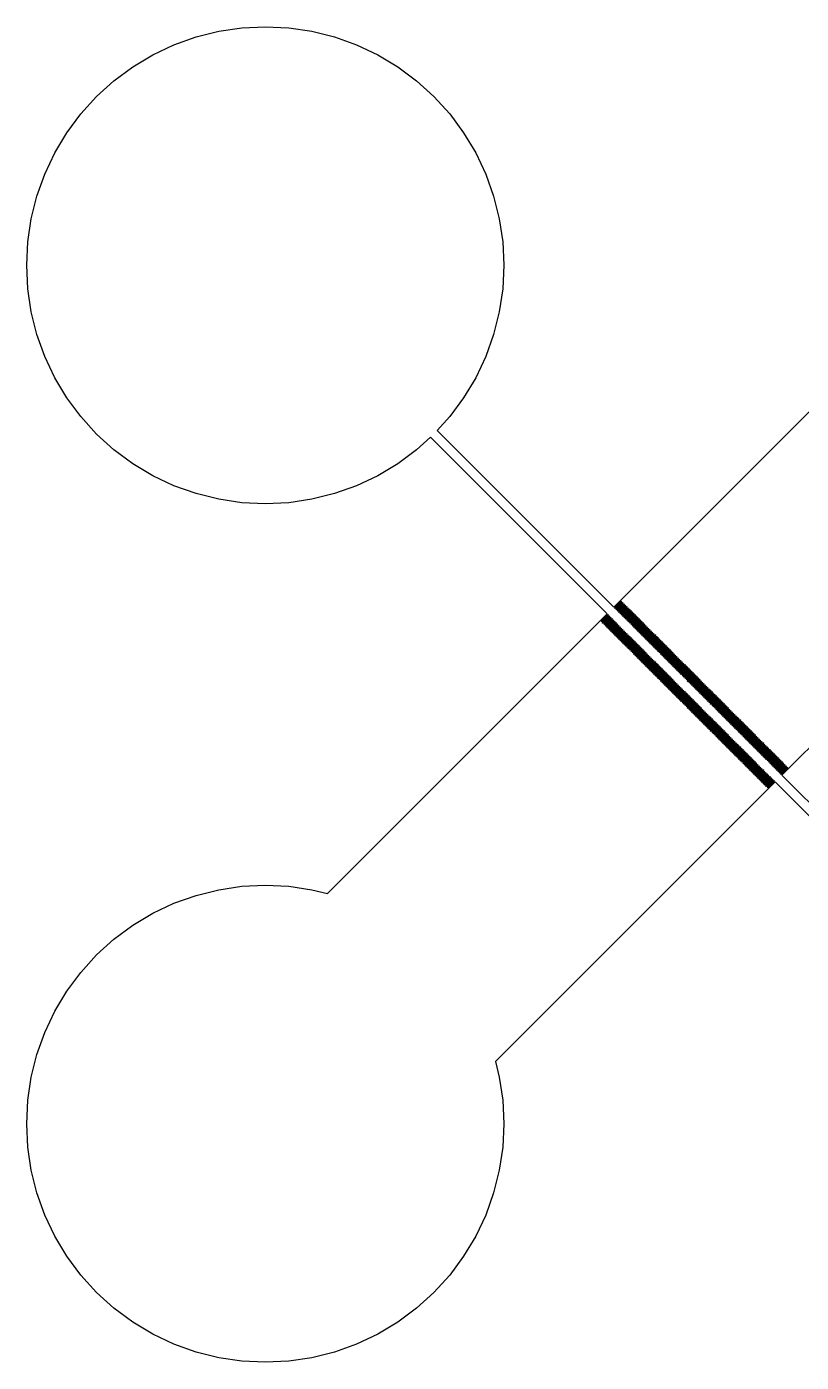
# Model space of a CAD drawing. Extents: x -16 to 132, y -40 to 113.
# Drawn here: x 94.08 to 102.38, y 20.45 to 34.77 of the extents above; entities that cross this region are included whole.
import ezdxf

# ---------------------------------------------------------------- set-up
doc = ezdxf.new("R2010")
doc.units = 0

msp = doc.modelspace()

# ---------------------------------------------------------------- linework, layer by layer
for p, q in [((95.6602, 34.5709), (95.8964, 34.6554)), ((95.8964, 34.6554), (96.1398, 34.7164)), ((96.1398, 34.7164), (96.388, 34.7532)), ((96.388, 34.7532), (96.6385, 34.7655)), ((96.6385, 34.7655), (96.8891, 34.7532)), ((96.8891, 34.7532), (97.1373, 34.7164)), ((97.1373, 34.7164), (97.3807, 34.6554)), ((97.3807, 34.6554), (97.6169, 34.5709)), ((95.4334, 34.4637), (95.6602, 34.5709)), ((97.6169, 34.5709), (97.8437, 34.4637)), ((95.2182, 34.3347), (95.4334, 34.4637)), ((97.8437, 34.4637), (98.0589, 34.3347)), ((95.0167, 34.1852), (95.2182, 34.3347)), ((98.0589, 34.3347), (98.2604, 34.1852)), ((94.8308, 34.0167), (95.0167, 34.1852)), ((98.2604, 34.1852), (98.4463, 34.0167)), ((94.6624, 33.8308), (94.8308, 34.0167)), ((98.4463, 34.0167), (98.6148, 33.8308)), ((94.5129, 33.6293), (94.6624, 33.8308)), ((98.6148, 33.8308), (98.7642, 33.6293)), ((94.3839, 33.4142), (94.5129, 33.6293)), ((98.7642, 33.6293), (98.8932, 33.4141)), ((94.2767, 33.1873), (94.3839, 33.4142)), ((98.8932, 33.4141), (99.0004, 33.1873)), ((94.1922, 32.9511), (94.2767, 33.1873)), ((99.0004, 33.1873), (99.085, 32.9511)), ((94.1312, 32.7078), (94.1922, 32.9511)), ((99.085, 32.9511), (99.1459, 32.7078)), ((94.0944, 32.4596), (94.1312, 32.7078)), ((99.1459, 32.7078), (99.1828, 32.4596)), ((94.0821, 32.209), (94.0944, 32.4596)), ((99.1828, 32.4596), (99.1951, 32.209)), ((94.0944, 31.9584), (94.0821, 32.209)), ((99.1951, 32.209), (99.1827, 31.9584)), ((94.1312, 31.7103), (94.0944, 31.9584)), ((99.1827, 31.9584), (99.1459, 31.7103)), ((94.1922, 31.4669), (94.1312, 31.7103)), ((99.1459, 31.7103), (99.085, 31.4669)), ((100.373, 28.5466), (103.371, 31.5438)), ((94.2767, 31.2307), (94.1922, 31.4669)), ((99.085, 31.4669), (99.0004, 31.2307)), ((94.3839, 31.0039), (94.2767, 31.2307)), ((99.0004, 31.2307), (98.8932, 31.0039)), ((94.5129, 30.7887), (94.3839, 31.0039)), ((98.8932, 31.0039), (98.7642, 30.7887)), ((94.6624, 30.5872), (94.5129, 30.7887)), ((98.7642, 30.7887), (98.6148, 30.5872)), ((94.8308, 30.4013), (94.6624, 30.5872)), ((98.6148, 30.5872), (98.4807, 30.4392)), ((95.0167, 30.2328), (94.8308, 30.4013)), ((98.4084, 30.3669), (98.2604, 30.2328)), ((100.301, 28.4743), (98.4084, 30.3669)), ((98.4807, 30.4392), (100.373, 28.5466)), ((95.2182, 30.0834), (95.0167, 30.2328)), ((98.2604, 30.2328), (98.0589, 30.0834)), ((95.4334, 29.9544), (95.2182, 30.0834)), ((98.0589, 30.0834), (97.8437, 29.9544)), ((95.6602, 29.8471), (95.4334, 29.9544)), ((97.8437, 29.9544), (97.6169, 29.8471)), ((95.8965, 29.7626), (95.6602, 29.8471)), ((97.6169, 29.8471), (97.3807, 29.7626)), ((96.1398, 29.7017), (95.8965, 29.7626)), ((96.388, 29.6648), (96.1398, 29.7017)), ((96.6386, 29.6525), (96.388, 29.6648)), ((96.8892, 29.6648), (96.6386, 29.6525)), ((97.1373, 29.7016), (96.8892, 29.6648)), ((97.3807, 29.7626), (97.1373, 29.7016)), ((105.171, 29.7433), (102.174, 26.7461)), ((100.453, 28.6116), (100.381, 28.5393)), ((100.381, 28.5393), (100.388, 28.5321)), ((100.388, 28.5321), (100.46, 28.6044)), ((100.467, 28.5972), (100.395, 28.5249)), ((100.395, 28.5249), (100.402, 28.5176)), ((100.402, 28.5176), (100.475, 28.59)), ((100.482, 28.5827), (100.409, 28.5104)), ((100.409, 28.5104), (100.417, 28.5032)), ((100.417, 28.5032), (100.489, 28.5755)), ((100.496, 28.5683), (100.424, 28.4959)), ((100.424, 28.4959), (100.431, 28.4887)), ((100.431, 28.4887), (100.503, 28.561)), ((100.511, 28.5538), (100.438, 28.4815)), ((100.438, 28.4815), (100.446, 28.4743)), ((100.446, 28.4743), (100.518, 28.5466)), ((100.46, 28.6044), (100.453, 28.6116)), ((100.525, 28.5393), (100.453, 28.467)), ((100.46, 28.4598), (100.532, 28.5321)), ((100.475, 28.59), (100.467, 28.5972)), ((100.54, 28.5249), (100.467, 28.4526)), ((100.475, 28.4453), (100.547, 28.5177)), ((100.489, 28.5755), (100.482, 28.5827)), ((100.554, 28.5104), (100.482, 28.4381)), ((100.489, 28.4309), (100.561, 28.5032)), ((100.503, 28.561), (100.496, 28.5683)), ((100.569, 28.496), (100.496, 28.4236)), ((100.503, 28.4164), (100.576, 28.4887)), ((100.518, 28.5466), (100.511, 28.5538)), ((100.583, 28.4815), (100.511, 28.4092)), ((100.532, 28.5321), (100.525, 28.5393)), ((100.547, 28.5177), (100.54, 28.5249)), ((100.561, 28.5032), (100.554, 28.5104)), ((100.576, 28.4887), (100.569, 28.496)), ((100.59, 28.4743), (100.583, 28.4815)), ((97.3037, 25.477), (100.301, 28.4743)), ((100.308, 28.467), (100.236, 28.3947)), ((100.236, 28.3947), (100.243, 28.3875)), ((100.243, 28.3875), (100.315, 28.4598)), ((100.323, 28.4526), (100.25, 28.3803)), ((100.25, 28.3803), (100.258, 28.373)), ((100.258, 28.373), (100.33, 28.4453)), ((100.337, 28.4381), (100.265, 28.3658)), ((100.265, 28.3658), (100.272, 28.3586)), ((100.272, 28.3586), (100.344, 28.4309)), ((100.352, 28.4237), (100.279, 28.3513)), ((100.279, 28.3513), (100.287, 28.3441)), ((100.287, 28.3441), (100.359, 28.4164)), ((100.366, 28.4092), (100.294, 28.3369)), ((100.294, 28.3369), (100.301, 28.3297)), ((100.301, 28.3297), (100.373, 28.402)), ((100.315, 28.4598), (100.308, 28.467)), ((100.381, 28.3947), (100.308, 28.3224)), ((100.315, 28.3152), (100.388, 28.3875)), ((100.33, 28.4453), (100.323, 28.4526)), ((100.395, 28.3803), (100.323, 28.308)), ((100.33, 28.3007), (100.402, 28.373)), ((100.344, 28.4309), (100.337, 28.4381)), ((100.409, 28.3658), (100.337, 28.2935)), ((100.344, 28.2863), (100.417, 28.3586)), ((100.359, 28.4164), (100.352, 28.4237)), ((100.424, 28.3513), (100.352, 28.279)), ((100.359, 28.2718), (100.431, 28.3441)), ((100.373, 28.402), (100.366, 28.4092)), ((100.438, 28.3369), (100.366, 28.2646)), ((100.388, 28.3875), (100.381, 28.3947)), ((100.402, 28.373), (100.395, 28.3803)), ((100.417, 28.3586), (100.409, 28.3658)), ((100.431, 28.3441), (100.424, 28.3513)), ((100.446, 28.3297), (100.438, 28.3369)), ((100.453, 28.467), (100.46, 28.4598)), ((100.467, 28.4526), (100.475, 28.4453)), ((100.482, 28.4381), (100.489, 28.4309)), ((100.496, 28.4236), (100.503, 28.4164)), ((100.511, 28.4092), (100.518, 28.4019)), ((100.518, 28.4019), (100.59, 28.4743)), ((100.597, 28.467), (100.525, 28.3947)), ((100.525, 28.3947), (100.532, 28.3875)), ((100.532, 28.3875), (100.605, 28.4598)), ((100.612, 28.4526), (100.54, 28.3803)), ((100.54, 28.3803), (100.547, 28.373)), ((100.547, 28.373), (100.619, 28.4453)), ((100.626, 28.4381), (100.554, 28.3658)), ((100.554, 28.3658), (100.561, 28.3586)), ((100.561, 28.3586), (100.634, 28.4309)), ((100.641, 28.4236), (100.569, 28.3513)), ((100.569, 28.3513), (100.576, 28.3441)), ((100.576, 28.3441), (100.648, 28.4164)), ((100.655, 28.4092), (100.583, 28.3369)), ((100.583, 28.3369), (100.59, 28.3297)), ((100.59, 28.3297), (100.663, 28.4019)), ((100.605, 28.4598), (100.597, 28.467)), ((100.67, 28.3947), (100.597, 28.3224)), ((100.605, 28.3152), (100.677, 28.3875)), ((100.619, 28.4453), (100.612, 28.4526)), ((100.684, 28.3803), (100.612, 28.308)), ((100.619, 28.3007), (100.691, 28.373)), ((100.634, 28.4309), (100.626, 28.4381)), ((100.699, 28.3658), (100.626, 28.2935)), ((100.634, 28.2863), (100.706, 28.3586)), ((100.648, 28.4164), (100.641, 28.4236)), ((100.713, 28.3513), (100.641, 28.279)), ((100.648, 28.2718), (100.72, 28.3441)), ((100.663, 28.4019), (100.655, 28.4092)), ((100.728, 28.3369), (100.655, 28.2646)), ((100.677, 28.3875), (100.67, 28.3947)), ((100.691, 28.373), (100.684, 28.3803)), ((100.706, 28.3586), (100.699, 28.3658)), ((100.72, 28.3441), (100.713, 28.3513)), ((100.735, 28.3297), (100.728, 28.3369)), ((100.308, 28.3224), (100.315, 28.3152)), ((100.323, 28.308), (100.33, 28.3007)), ((100.337, 28.2935), (100.344, 28.2863)), ((100.352, 28.279), (100.359, 28.2718)), ((100.366, 28.2646), (100.373, 28.2574)), ((100.373, 28.2574), (100.446, 28.3297)), ((100.453, 28.3224), (100.381, 28.2501)), ((100.381, 28.2501), (100.388, 28.2429)), ((100.388, 28.2429), (100.46, 28.3152)), ((100.467, 28.308), (100.395, 28.2357)), ((100.395, 28.2357), (100.402, 28.2284)), ((100.402, 28.2284), (100.475, 28.3007)), ((100.482, 28.2935), (100.409, 28.2212)), ((100.409, 28.2212), (100.417, 28.214)), ((100.417, 28.214), (100.489, 28.2863)), ((100.496, 28.279), (100.424, 28.2067)), ((100.424, 28.2067), (100.431, 28.1995)), ((100.431, 28.1995), (100.503, 28.2718)), ((100.511, 28.2646), (100.438, 28.1923)), ((100.438, 28.1923), (100.446, 28.185)), ((100.446, 28.185), (100.518, 28.2574)), ((100.46, 28.3152), (100.453, 28.3224)), ((100.525, 28.2501), (100.453, 28.1778)), ((100.46, 28.1706), (100.532, 28.2429)), ((100.475, 28.3007), (100.467, 28.308)), ((100.54, 28.2357), (100.467, 28.1633)), ((100.475, 28.1561), (100.547, 28.2284)), ((100.489, 28.2863), (100.482, 28.2935)), ((100.554, 28.2212), (100.482, 28.1489)), ((100.489, 28.1416), (100.561, 28.214)), ((100.503, 28.2718), (100.496, 28.279)), ((100.569, 28.2067), (100.496, 28.1344)), ((100.503, 28.1272), (100.576, 28.1995)), ((100.518, 28.2574), (100.511, 28.2646)), ((100.583, 28.1923), (100.511, 28.12)), ((100.532, 28.2429), (100.525, 28.2501)), ((100.547, 28.2284), (100.54, 28.2357)), ((100.561, 28.214), (100.554, 28.2212)), ((100.576, 28.1995), (100.569, 28.2067)), ((100.59, 28.185), (100.583, 28.1923)), ((100.597, 28.3224), (100.605, 28.3152)), ((100.612, 28.308), (100.619, 28.3007)), ((100.626, 28.2935), (100.634, 28.2863)), ((100.641, 28.279), (100.648, 28.2718)), ((100.655, 28.2646), (100.663, 28.2573)), ((100.663, 28.2573), (100.735, 28.3297)), ((100.742, 28.3224), (100.67, 28.2501)), ((100.67, 28.2501), (100.677, 28.2429)), ((100.677, 28.2429), (100.749, 28.3152)), ((100.757, 28.308), (100.684, 28.2356)), ((100.684, 28.2356), (100.691, 28.2284)), ((100.691, 28.2284), (100.764, 28.3007)), ((100.771, 28.2935), (100.699, 28.2212)), ((100.699, 28.2212), (100.706, 28.2139)), ((100.706, 28.2139), (100.778, 28.2863)), ((100.785, 28.279), (100.713, 28.2067)), ((100.713, 28.2067), (100.72, 28.1995)), ((100.72, 28.1995), (100.793, 28.2718)), ((100.8, 28.2646), (100.728, 28.1923)), ((100.728, 28.1923), (100.735, 28.185)), ((100.735, 28.185), (100.807, 28.2573)), ((100.749, 28.3152), (100.742, 28.3224)), ((100.814, 28.2501), (100.742, 28.1778)), ((100.749, 28.1706), (100.822, 28.2429)), ((100.764, 28.3007), (100.757, 28.308)), ((100.829, 28.2356), (100.757, 28.1633)), ((100.764, 28.1561), (100.836, 28.2284)), ((100.778, 28.2863), (100.771, 28.2935)), ((100.843, 28.2212), (100.771, 28.1489)), ((100.778, 28.1416), (100.851, 28.214)), ((100.793, 28.2718), (100.785, 28.279)), ((100.858, 28.2067), (100.785, 28.1344)), ((100.793, 28.1272), (100.865, 28.1995)), ((100.807, 28.2573), (100.8, 28.2646)), ((100.872, 28.1923), (100.8, 28.1199)), ((100.822, 28.2429), (100.814, 28.2501)), ((100.836, 28.2284), (100.829, 28.2356)), ((100.851, 28.214), (100.843, 28.2212)), ((100.865, 28.1995), (100.858, 28.2067)), ((100.879, 28.185), (100.872, 28.1923)), ((100.453, 28.1778), (100.46, 28.1706)), ((100.467, 28.1633), (100.475, 28.1561)), ((100.482, 28.1489), (100.489, 28.1416)), ((100.496, 28.1344), (100.503, 28.1272)), ((100.511, 28.12), (100.518, 28.1127)), ((100.518, 28.1127), (100.59, 28.185)), ((100.597, 28.1778), (100.525, 28.1055)), ((100.525, 28.1055), (100.532, 28.0983)), ((100.532, 28.0983), (100.605, 28.1706)), ((100.612, 28.1633), (100.54, 28.091)), ((100.54, 28.091), (100.547, 28.0838)), ((100.547, 28.0838), (100.619, 28.1561)), ((100.626, 28.1489), (100.554, 28.0766)), ((100.554, 28.0766), (100.561, 28.0694)), ((100.561, 28.0694), (100.634, 28.1416)), ((100.641, 28.1344), (100.569, 28.0621)), ((100.569, 28.0621), (100.576, 28.0549)), ((100.576, 28.0549), (100.648, 28.1272)), ((100.655, 28.12), (100.583, 28.0477)), ((100.59, 28.0404), (100.663, 28.1127)), ((100.605, 28.1706), (100.597, 28.1778)), ((100.67, 28.1055), (100.597, 28.0332)), ((100.605, 28.026), (100.677, 28.0983)), ((100.619, 28.1561), (100.612, 28.1633)), ((100.684, 28.091), (100.612, 28.0187)), ((100.619, 28.0115), (100.691, 28.0838)), ((100.634, 28.1416), (100.626, 28.1489)), ((100.699, 28.0766), (100.626, 28.0043)), ((100.634, 27.997), (100.706, 28.0694)), ((100.648, 28.1272), (100.641, 28.1344)), ((100.713, 28.0621), (100.641, 27.9898)), ((100.648, 27.9826), (100.72, 28.0549)), ((100.663, 28.1127), (100.655, 28.12)), ((100.677, 28.0983), (100.67, 28.1055)), ((100.691, 28.0838), (100.684, 28.091)), ((100.706, 28.0694), (100.699, 28.0766)), ((100.72, 28.0549), (100.713, 28.0621)), ((100.742, 28.1778), (100.749, 28.1706)), ((100.757, 28.1633), (100.764, 28.1561)), ((100.771, 28.1489), (100.778, 28.1416)), ((100.785, 28.1344), (100.793, 28.1272)), ((100.8, 28.1199), (100.807, 28.1127)), ((100.807, 28.1127), (100.879, 28.185)), ((100.887, 28.1778), (100.814, 28.1055)), ((100.814, 28.1055), (100.822, 28.0983)), ((100.822, 28.0983), (100.894, 28.1706)), ((100.901, 28.1633), (100.829, 28.091)), ((100.829, 28.091), (100.836, 28.0838)), ((100.836, 28.0838), (100.908, 28.1561)), ((100.916, 28.1489), (100.843, 28.0766)), ((100.843, 28.0766), (100.851, 28.0693)), ((100.851, 28.0693), (100.923, 28.1416)), ((100.93, 28.1344), (100.858, 28.0621)), ((100.858, 28.0621), (100.865, 28.0549)), ((100.865, 28.0549), (100.937, 28.1272)), ((100.945, 28.1199), (100.872, 28.0476)), ((100.879, 28.0404), (100.952, 28.1127)), ((100.894, 28.1706), (100.887, 28.1778)), ((100.959, 28.1055), (100.887, 28.0332)), ((100.894, 28.026), (100.966, 28.0983)), ((100.908, 28.1561), (100.901, 28.1633)), ((100.973, 28.091), (100.901, 28.0187)), ((100.908, 28.0115), (100.981, 28.0838)), ((100.923, 28.1416), (100.916, 28.1489)), ((100.988, 28.0766), (100.916, 28.0043)), ((100.923, 27.997), (100.995, 28.0693)), ((100.937, 28.1272), (100.93, 28.1344)), ((101.002, 28.0621), (100.93, 27.9898)), ((100.937, 27.9826), (101.01, 28.0549)), ((100.952, 28.1127), (100.945, 28.1199)), ((100.966, 28.0983), (100.959, 28.1055)), ((100.981, 28.0838), (100.973, 28.091)), ((100.995, 28.0693), (100.988, 28.0766)), ((101.01, 28.0549), (101.002, 28.0621)), ((100.583, 28.0477), (100.59, 28.0404)), ((100.597, 28.0332), (100.605, 28.026)), ((100.612, 28.0187), (100.619, 28.0115)), ((100.626, 28.0043), (100.634, 27.997)), ((100.641, 27.9898), (100.648, 27.9826)), ((100.728, 28.0477), (100.655, 27.9753)), ((100.655, 27.9753), (100.663, 27.9681)), ((100.663, 27.9681), (100.735, 28.0404)), ((100.742, 28.0332), (100.67, 27.9609)), ((100.67, 27.9609), (100.677, 27.9537)), ((100.677, 27.9537), (100.749, 28.026)), ((100.757, 28.0187), (100.684, 27.9464)), ((100.684, 27.9464), (100.691, 27.9392)), ((100.691, 27.9392), (100.764, 28.0115)), ((100.771, 28.0043), (100.699, 27.932)), ((100.699, 27.932), (100.706, 27.9247)), ((100.706, 27.9247), (100.778, 27.997)), ((100.785, 27.9898), (100.713, 27.9175)), ((100.713, 27.9175), (100.72, 27.9103)), ((100.72, 27.9103), (100.793, 27.9826)), ((100.735, 28.0404), (100.728, 28.0477)), ((100.8, 27.9753), (100.728, 27.903)), ((100.735, 27.8958), (100.807, 27.9681)), ((100.749, 28.026), (100.742, 28.0332)), ((100.814, 27.9609), (100.742, 27.8886)), ((100.749, 27.8813), (100.822, 27.9537)), ((100.764, 28.0115), (100.757, 28.0187)), ((100.829, 27.9464), (100.757, 27.8741)), ((100.764, 27.8669), (100.836, 27.9392)), ((100.778, 27.997), (100.771, 28.0043)), ((100.843, 27.932), (100.771, 27.8596)), ((100.778, 27.8524), (100.851, 27.9247)), ((100.793, 27.9826), (100.785, 27.9898)), ((100.858, 27.9175), (100.785, 27.8452)), ((100.793, 27.838), (100.865, 27.9103)), ((100.807, 27.9681), (100.8, 27.9753)), ((100.822, 27.9537), (100.814, 27.9609)), ((100.836, 27.9392), (100.829, 27.9464)), ((100.851, 27.9247), (100.843, 27.932)), ((100.865, 27.9103), (100.858, 27.9175)), ((100.872, 28.0476), (100.879, 28.0404)), ((100.887, 28.0332), (100.894, 28.026)), ((100.901, 28.0187), (100.908, 28.0115)), ((100.916, 28.0043), (100.923, 27.997)), ((100.93, 27.9898), (100.937, 27.9826)), ((101.017, 28.0476), (100.945, 27.9753)), ((100.945, 27.9753), (100.952, 27.9681)), ((100.952, 27.9681), (101.024, 28.0404)), ((101.031, 28.0332), (100.959, 27.9609)), ((100.959, 27.9609), (100.966, 27.9536)), ((100.966, 27.9536), (101.039, 28.026)), ((101.046, 28.0187), (100.973, 27.9464)), ((100.973, 27.9464), (100.981, 27.9392)), ((100.981, 27.9392), (101.053, 28.0115)), ((101.06, 28.0043), (100.988, 27.9319)), ((100.988, 27.9319), (100.995, 27.9247)), ((100.995, 27.9247), (101.067, 27.997)), ((101.075, 27.9898), (101.002, 27.9175)), ((101.002, 27.9175), (101.01, 27.9102)), ((101.01, 27.9102), (101.082, 27.9826)), ((101.024, 28.0404), (101.017, 28.0476)), ((101.089, 27.9753), (101.017, 27.903)), ((101.024, 27.8958), (101.096, 27.9681)), ((101.039, 28.026), (101.031, 28.0332)), ((101.104, 27.9609), (101.031, 27.8886)), ((101.039, 27.8813), (101.111, 27.9536)), ((101.053, 28.0115), (101.046, 28.0187)), ((101.118, 27.9464), (101.046, 27.8741)), ((101.053, 27.8669), (101.125, 27.9392)), ((101.067, 27.997), (101.06, 28.0043)), ((101.133, 27.932), (101.06, 27.8596)), ((101.067, 27.8524), (101.14, 27.9247)), ((101.082, 27.9826), (101.075, 27.9898)), ((101.147, 27.9175), (101.075, 27.8452)), ((101.082, 27.8379), (101.154, 27.9103)), ((101.096, 27.9681), (101.089, 27.9753)), ((101.111, 27.9536), (101.104, 27.9609)), ((101.125, 27.9392), (101.118, 27.9464)), ((101.14, 27.9247), (101.133, 27.932)), ((101.154, 27.9103), (101.147, 27.9175)), ((100.728, 27.903), (100.735, 27.8958)), ((100.742, 27.8886), (100.749, 27.8813)), ((100.757, 27.8741), (100.764, 27.8669)), ((100.771, 27.8596), (100.778, 27.8524)), ((100.785, 27.8452), (100.793, 27.838)), ((100.872, 27.903), (100.8, 27.8307)), ((100.8, 27.8307), (100.807, 27.8235)), ((100.807, 27.8235), (100.879, 27.8958)), ((100.887, 27.8886), (100.814, 27.8163)), ((100.814, 27.8163), (100.822, 27.809)), ((100.822, 27.809), (100.894, 27.8813)), ((100.901, 27.8741), (100.829, 27.8018)), ((100.829, 27.8018), (100.836, 27.7946)), ((100.836, 27.7946), (100.908, 27.8669)), ((100.916, 27.8596), (100.843, 27.7873)), ((100.843, 27.7873), (100.851, 27.7801)), ((100.851, 27.7801), (100.923, 27.8524)), ((100.93, 27.8452), (100.858, 27.7729)), ((100.858, 27.7729), (100.865, 27.7657)), ((100.865, 27.7657), (100.937, 27.838)), ((100.879, 27.8958), (100.872, 27.903)), ((100.945, 27.8307), (100.872, 27.7584)), ((100.879, 27.7512), (100.952, 27.8235)), ((100.894, 27.8813), (100.887, 27.8886)), ((100.959, 27.8163), (100.887, 27.7439)), ((100.894, 27.7367), (100.966, 27.8091)), ((100.908, 27.8669), (100.901, 27.8741)), ((100.973, 27.8018), (100.901, 27.7295)), ((100.908, 27.7223), (100.981, 27.7946)), ((100.923, 27.8524), (100.916, 27.8596)), ((100.988, 27.7874), (100.916, 27.715)), ((100.923, 27.7078), (100.995, 27.7801)), ((100.937, 27.838), (100.93, 27.8452)), ((101.002, 27.7729), (100.93, 27.7006)), ((100.937, 27.6933), (101.01, 27.7657)), ((100.952, 27.8235), (100.945, 27.8307)), ((100.966, 27.8091), (100.959, 27.8163)), ((100.981, 27.7946), (100.973, 27.8018)), ((100.995, 27.7801), (100.988, 27.7874)), ((101.01, 27.7657), (101.002, 27.7729)), ((101.017, 27.903), (101.024, 27.8958)), ((101.031, 27.8886), (101.039, 27.8813)), ((101.046, 27.8741), (101.053, 27.8669)), ((101.06, 27.8596), (101.067, 27.8524)), ((101.075, 27.8452), (101.082, 27.8379)), ((101.161, 27.903), (101.089, 27.8307)), ((101.089, 27.8307), (101.096, 27.8235)), ((101.096, 27.8235), (101.169, 27.8958)), ((101.176, 27.8886), (101.104, 27.8162)), ((101.104, 27.8162), (101.111, 27.809)), ((101.111, 27.809), (101.183, 27.8813)), ((101.19, 27.8741), (101.118, 27.8018)), ((101.118, 27.8018), (101.125, 27.7946)), ((101.125, 27.7946), (101.198, 27.8669)), ((101.205, 27.8596), (101.133, 27.7873)), ((101.133, 27.7873), (101.14, 27.7801)), ((101.14, 27.7801), (101.212, 27.8524)), ((101.219, 27.8452), (101.147, 27.7729)), ((101.147, 27.7729), (101.154, 27.7656)), ((101.154, 27.7656), (101.227, 27.8379)), ((101.169, 27.8958), (101.161, 27.903)), ((101.234, 27.8307), (101.161, 27.7584)), ((101.169, 27.7512), (101.241, 27.8235)), ((101.183, 27.8813), (101.176, 27.8886)), ((101.248, 27.8163), (101.176, 27.7439)), ((101.183, 27.7367), (101.255, 27.809)), ((101.198, 27.8669), (101.19, 27.8741)), ((101.263, 27.8018), (101.19, 27.7295)), ((101.198, 27.7223), (101.27, 27.7946)), ((101.212, 27.8524), (101.205, 27.8596)), ((101.277, 27.7873), (101.205, 27.715)), ((101.212, 27.7078), (101.284, 27.7801)), ((101.227, 27.8379), (101.219, 27.8452)), ((101.292, 27.7729), (101.219, 27.7005)), ((101.227, 27.6933), (101.299, 27.7656)), ((101.241, 27.8235), (101.234, 27.8307)), ((101.255, 27.809), (101.248, 27.8163)), ((101.27, 27.7946), (101.263, 27.8018)), ((101.284, 27.7801), (101.277, 27.7873)), ((101.299, 27.7656), (101.292, 27.7729)), ((100.872, 27.7584), (100.879, 27.7512)), ((100.887, 27.7439), (100.894, 27.7367)), ((100.901, 27.7295), (100.908, 27.7223)), ((100.916, 27.715), (100.923, 27.7078)), ((100.93, 27.7006), (100.937, 27.6933)), ((101.017, 27.7584), (100.945, 27.6861)), ((100.945, 27.6861), (100.952, 27.6789)), ((100.952, 27.6789), (101.024, 27.7512)), ((101.031, 27.7439), (100.959, 27.6716)), ((100.959, 27.6716), (100.966, 27.6644)), ((100.966, 27.6644), (101.039, 27.7367)), ((101.046, 27.7295), (100.973, 27.6572)), ((100.973, 27.6572), (100.981, 27.6499)), ((100.981, 27.6499), (101.053, 27.7223)), ((101.06, 27.715), (100.988, 27.6427)), ((100.988, 27.6427), (100.995, 27.6355)), ((100.995, 27.6355), (101.067, 27.7078)), ((101.075, 27.7006), (101.002, 27.6283)), ((101.002, 27.6283), (101.01, 27.621)), ((101.01, 27.621), (101.082, 27.6933)), ((101.024, 27.7512), (101.017, 27.7584)), ((101.089, 27.6861), (101.017, 27.6138)), ((101.024, 27.6066), (101.096, 27.6789)), ((101.039, 27.7367), (101.031, 27.7439)), ((101.104, 27.6717), (101.031, 27.5993)), ((101.039, 27.5921), (101.111, 27.6644)), ((101.053, 27.7223), (101.046, 27.7295)), ((101.118, 27.6572), (101.046, 27.5849)), ((101.053, 27.5776), (101.125, 27.65)), ((101.067, 27.7078), (101.06, 27.715)), ((101.133, 27.6427), (101.06, 27.5704)), ((101.067, 27.5632), (101.14, 27.6355)), ((101.082, 27.6933), (101.075, 27.7006)), ((101.147, 27.6283), (101.075, 27.556)), ((101.082, 27.5487), (101.154, 27.621)), ((101.096, 27.6789), (101.089, 27.6861)), ((101.111, 27.6644), (101.104, 27.6717)), ((101.125, 27.65), (101.118, 27.6572)), ((101.14, 27.6355), (101.133, 27.6427)), ((101.154, 27.621), (101.147, 27.6283)), ((101.161, 27.7584), (101.169, 27.7512)), ((101.176, 27.7439), (101.183, 27.7367)), ((101.19, 27.7295), (101.198, 27.7223)), ((101.205, 27.715), (101.212, 27.7078)), ((101.219, 27.7005), (101.227, 27.6933)), ((101.306, 27.7584), (101.234, 27.6861)), ((101.234, 27.6861), (101.241, 27.6789)), ((101.241, 27.6789), (101.313, 27.7512)), ((101.321, 27.7439), (101.248, 27.6716)), ((101.248, 27.6716), (101.255, 27.6644)), ((101.255, 27.6644), (101.328, 27.7367)), ((101.335, 27.7295), (101.263, 27.6572)), ((101.263, 27.6572), (101.27, 27.6499)), ((101.27, 27.6499), (101.342, 27.7223)), ((101.349, 27.715), (101.277, 27.6427)), ((101.277, 27.6427), (101.284, 27.6355)), ((101.284, 27.6355), (101.357, 27.7078)), ((101.364, 27.7006), (101.292, 27.6283)), ((101.292, 27.6283), (101.299, 27.621)), ((101.299, 27.621), (101.371, 27.6933)), ((101.313, 27.7512), (101.306, 27.7584)), ((101.378, 27.6861), (101.306, 27.6138)), ((101.313, 27.6066), (101.386, 27.6789)), ((101.328, 27.7367), (101.321, 27.7439)), ((101.393, 27.6717), (101.321, 27.5993)), ((101.328, 27.5921), (101.4, 27.6644)), ((101.342, 27.7223), (101.335, 27.7295)), ((101.407, 27.6572), (101.335, 27.5849)), ((101.342, 27.5776), (101.415, 27.65)), ((101.357, 27.7078), (101.349, 27.715)), ((101.422, 27.6427), (101.349, 27.5704)), ((101.357, 27.5632), (101.429, 27.6355)), ((101.371, 27.6933), (101.364, 27.7006)), ((101.436, 27.6283), (101.364, 27.5559)), ((101.371, 27.5487), (101.443, 27.621)), ((101.386, 27.6789), (101.378, 27.6861)), ((101.4, 27.6644), (101.393, 27.6717)), ((101.415, 27.65), (101.407, 27.6572)), ((101.429, 27.6355), (101.422, 27.6427)), ((101.443, 27.621), (101.436, 27.6283)), ((101.017, 27.6138), (101.024, 27.6066)), ((101.031, 27.5993), (101.039, 27.5921)), ((101.046, 27.5849), (101.053, 27.5776)), ((101.06, 27.5704), (101.067, 27.5632)), ((101.075, 27.556), (101.082, 27.5487)), ((101.161, 27.6138), (101.089, 27.5415)), ((101.089, 27.5415), (101.096, 27.5343)), ((101.096, 27.5343), (101.169, 27.6066)), ((101.176, 27.5993), (101.104, 27.527)), ((101.104, 27.527), (101.111, 27.5198)), ((101.111, 27.5198), (101.183, 27.5921)), ((101.19, 27.5849), (101.118, 27.5126)), ((101.118, 27.5126), (101.125, 27.5053)), ((101.125, 27.5053), (101.198, 27.5776)), ((101.205, 27.5704), (101.133, 27.4981)), ((101.133, 27.4981), (101.14, 27.4909)), ((101.14, 27.4909), (101.212, 27.5632)), ((101.219, 27.556), (101.147, 27.4836)), ((101.147, 27.4836), (101.154, 27.4764)), ((101.154, 27.4764), (101.227, 27.5488)), ((101.169, 27.6066), (101.161, 27.6138)), ((101.234, 27.5415), (101.161, 27.4692)), ((101.169, 27.462), (101.241, 27.5343)), ((101.183, 27.5921), (101.176, 27.5993)), ((101.248, 27.527), (101.176, 27.4547)), ((101.183, 27.4475), (101.255, 27.5198)), ((101.198, 27.5776), (101.19, 27.5849)), ((101.263, 27.5126), (101.19, 27.4403)), ((101.198, 27.433), (101.27, 27.5054)), ((101.212, 27.5632), (101.205, 27.5704)), ((101.277, 27.4981), (101.205, 27.4258)), ((101.212, 27.4186), (101.284, 27.4909)), ((101.227, 27.5488), (101.219, 27.556)), ((101.292, 27.4836), (101.219, 27.4113)), ((101.227, 27.4041), (101.299, 27.4764)), ((101.241, 27.5343), (101.234, 27.5415)), ((101.255, 27.5198), (101.248, 27.527)), ((101.27, 27.5054), (101.263, 27.5126)), ((101.284, 27.4909), (101.277, 27.4981)), ((101.299, 27.4764), (101.292, 27.4836)), ((101.306, 27.6138), (101.313, 27.6066)), ((101.321, 27.5993), (101.328, 27.5921)), ((101.335, 27.5849), (101.342, 27.5776)), ((101.349, 27.5704), (101.357, 27.5632)), ((101.364, 27.5559), (101.371, 27.5487)), ((101.451, 27.6138), (101.378, 27.5415)), ((101.378, 27.5415), (101.386, 27.5343)), ((101.386, 27.5343), (101.458, 27.6066)), ((101.465, 27.5993), (101.393, 27.527)), ((101.393, 27.527), (101.4, 27.5198)), ((101.4, 27.5198), (101.472, 27.5921)), ((101.48, 27.5849), (101.407, 27.5126)), ((101.407, 27.5126), (101.415, 27.5053)), ((101.415, 27.5053), (101.487, 27.5776)), ((101.494, 27.5704), (101.422, 27.4981)), ((101.422, 27.4981), (101.429, 27.4909)), ((101.429, 27.4909), (101.501, 27.5632)), ((101.509, 27.556), (101.436, 27.4836)), ((101.436, 27.4836), (101.443, 27.4764)), ((101.443, 27.4764), (101.516, 27.5487)), ((101.458, 27.6066), (101.451, 27.6138)), ((101.523, 27.5415), (101.451, 27.4692)), ((101.458, 27.462), (101.53, 27.5343)), ((101.472, 27.5921), (101.465, 27.5993)), ((101.537, 27.527), (101.465, 27.4547)), ((101.472, 27.4475), (101.545, 27.5198)), ((101.487, 27.5776), (101.48, 27.5849)), ((101.552, 27.5126), (101.48, 27.4402)), ((101.487, 27.433), (101.559, 27.5053)), ((101.501, 27.5632), (101.494, 27.5704)), ((101.566, 27.4981), (101.494, 27.4258)), ((101.501, 27.4186), (101.574, 27.4909)), ((101.516, 27.5487), (101.509, 27.556)), ((101.581, 27.4836), (101.509, 27.4113)), ((101.516, 27.4041), (101.588, 27.4764)), ((101.53, 27.5343), (101.523, 27.5415)), ((101.545, 27.5198), (101.537, 27.527)), ((101.559, 27.5053), (101.552, 27.5126)), ((101.574, 27.4909), (101.566, 27.4981)), ((101.588, 27.4764), (101.581, 27.4836)), ((101.161, 27.4692), (101.169, 27.462)), ((101.176, 27.4547), (101.183, 27.4475)), ((101.19, 27.4403), (101.198, 27.433)), ((101.205, 27.4258), (101.212, 27.4186)), ((101.219, 27.4113), (101.227, 27.4041)), ((101.306, 27.4692), (101.234, 27.3969)), ((101.234, 27.3969), (101.241, 27.3896)), ((101.241, 27.3896), (101.313, 27.462)), ((101.321, 27.4547), (101.248, 27.3824)), ((101.248, 27.3824), (101.255, 27.3752)), ((101.255, 27.3752), (101.328, 27.4475)), ((101.335, 27.4403), (101.263, 27.368)), ((101.263, 27.368), (101.27, 27.3607)), ((101.27, 27.3607), (101.342, 27.433)), ((101.349, 27.4258), (101.277, 27.3535)), ((101.277, 27.3535), (101.284, 27.3463)), ((101.284, 27.3463), (101.357, 27.4186)), ((101.364, 27.4114), (101.292, 27.339)), ((101.292, 27.339), (101.299, 27.3318)), ((101.299, 27.3318), (101.371, 27.4041)), ((101.313, 27.462), (101.306, 27.4692)), ((101.378, 27.3969), (101.306, 27.3246)), ((101.313, 27.3173), (101.386, 27.3897)), ((101.328, 27.4475), (101.321, 27.4547)), ((101.393, 27.3824), (101.321, 27.3101)), ((101.328, 27.3029), (101.4, 27.3752)), ((101.342, 27.433), (101.335, 27.4403)), ((101.407, 27.368), (101.335, 27.2957)), ((101.342, 27.2884), (101.415, 27.3607)), ((101.357, 27.4186), (101.349, 27.4258)), ((101.422, 27.3535), (101.349, 27.2812)), ((101.357, 27.274), (101.429, 27.3463)), ((101.371, 27.4041), (101.364, 27.4114)), ((101.436, 27.339), (101.364, 27.2667)), ((101.386, 27.3897), (101.378, 27.3969)), ((101.4, 27.3752), (101.393, 27.3824)), ((101.415, 27.3607), (101.407, 27.368)), ((101.429, 27.3463), (101.422, 27.3535)), ((101.443, 27.3318), (101.436, 27.339)), ((101.451, 27.4692), (101.458, 27.462)), ((101.465, 27.4547), (101.472, 27.4475)), ((101.48, 27.4402), (101.487, 27.433)), ((101.494, 27.4258), (101.501, 27.4186)), ((101.509, 27.4113), (101.516, 27.4041)), ((101.595, 27.4692), (101.523, 27.3969)), ((101.523, 27.3969), (101.53, 27.3896)), ((101.53, 27.3896), (101.603, 27.462)), ((101.61, 27.4547), (101.537, 27.3824)), ((101.537, 27.3824), (101.545, 27.3752)), ((101.545, 27.3752), (101.617, 27.4475)), ((101.624, 27.4402), (101.552, 27.368)), ((101.552, 27.368), (101.559, 27.3607)), ((101.559, 27.3607), (101.631, 27.433)), ((101.639, 27.4258), (101.566, 27.3535)), ((101.566, 27.3535), (101.574, 27.3463)), ((101.574, 27.3463), (101.646, 27.4186)), ((101.653, 27.4113), (101.581, 27.339)), ((101.581, 27.339), (101.588, 27.3318)), ((101.588, 27.3318), (101.66, 27.4041)), ((101.603, 27.462), (101.595, 27.4692)), ((101.668, 27.3969), (101.595, 27.3246)), ((101.603, 27.3173), (101.675, 27.3896)), ((101.617, 27.4475), (101.61, 27.4547)), ((101.682, 27.3824), (101.61, 27.3101)), ((101.617, 27.3029), (101.689, 27.3752)), ((101.631, 27.433), (101.624, 27.4402)), ((101.697, 27.368), (101.624, 27.2956)), ((101.631, 27.2884), (101.704, 27.3607)), ((101.646, 27.4186), (101.639, 27.4258)), ((101.711, 27.3535), (101.639, 27.2812)), ((101.646, 27.2739), (101.718, 27.3463)), ((101.66, 27.4041), (101.653, 27.4113)), ((101.725, 27.339), (101.653, 27.2667)), ((101.675, 27.3896), (101.668, 27.3969)), ((101.689, 27.3752), (101.682, 27.3824)), ((101.704, 27.3607), (101.697, 27.368)), ((101.718, 27.3463), (101.711, 27.3535)), ((101.733, 27.3318), (101.725, 27.339)), ((101.306, 27.3246), (101.313, 27.3173)), ((101.321, 27.3101), (101.328, 27.3029)), ((101.335, 27.2957), (101.342, 27.2884)), ((101.349, 27.2812), (101.357, 27.274)), ((101.364, 27.2667), (101.371, 27.2595)), ((101.371, 27.2595), (101.443, 27.3318)), ((101.451, 27.3246), (101.378, 27.2523)), ((101.378, 27.2523), (101.386, 27.245)), ((101.386, 27.245), (101.458, 27.3173)), ((101.465, 27.3101), (101.393, 27.2378)), ((101.393, 27.2378), (101.4, 27.2306)), ((101.4, 27.2306), (101.472, 27.3029)), ((101.48, 27.2957), (101.407, 27.2233)), ((101.407, 27.2233), (101.415, 27.2161)), ((101.415, 27.2161), (101.487, 27.2884)), ((101.494, 27.2812), (101.422, 27.2089)), ((101.422, 27.2089), (101.429, 27.2016)), ((101.429, 27.2016), (101.501, 27.274)), ((101.509, 27.2667), (101.436, 27.1944)), ((101.436, 27.1944), (101.443, 27.1872)), ((101.443, 27.1872), (101.516, 27.2595)), ((101.458, 27.3173), (101.451, 27.3246)), ((101.523, 27.2523), (101.451, 27.1799)), ((101.458, 27.1727), (101.53, 27.2451)), ((101.472, 27.3029), (101.465, 27.3101)), ((101.537, 27.2378), (101.465, 27.1655)), ((101.472, 27.1583), (101.545, 27.2306)), ((101.487, 27.2884), (101.48, 27.2957)), ((101.552, 27.2233), (101.48, 27.151)), ((101.487, 27.1438), (101.559, 27.2161)), ((101.501, 27.274), (101.494, 27.2812)), ((101.566, 27.2089), (101.494, 27.1366)), ((101.501, 27.1293), (101.574, 27.2016)), ((101.516, 27.2595), (101.509, 27.2667)), ((101.581, 27.1944), (101.509, 27.1221)), ((101.53, 27.2451), (101.523, 27.2523)), ((101.545, 27.2306), (101.537, 27.2378)), ((101.559, 27.2161), (101.552, 27.2233)), ((101.574, 27.2016), (101.566, 27.2089)), ((101.588, 27.1872), (101.581, 27.1944)), ((101.595, 27.3246), (101.603, 27.3173)), ((101.61, 27.3101), (101.617, 27.3029)), ((101.624, 27.2956), (101.631, 27.2884)), ((101.639, 27.2812), (101.646, 27.2739)), ((101.653, 27.2667), (101.66, 27.2595)), ((101.66, 27.2595), (101.733, 27.3318)), ((101.74, 27.3246), (101.668, 27.2522)), ((101.668, 27.2522), (101.675, 27.245)), ((101.675, 27.245), (101.747, 27.3173)), ((101.754, 27.3101), (101.682, 27.2378)), ((101.682, 27.2378), (101.689, 27.2306)), ((101.689, 27.2306), (101.762, 27.3029)), ((101.769, 27.2956), (101.697, 27.2233)), ((101.697, 27.2233), (101.704, 27.2161)), ((101.704, 27.2161), (101.776, 27.2884)), ((101.783, 27.2812), (101.711, 27.2089)), ((101.711, 27.2089), (101.718, 27.2016)), ((101.718, 27.2016), (101.791, 27.274)), ((101.798, 27.2667), (101.725, 27.1944)), ((101.725, 27.1944), (101.733, 27.1872)), ((101.733, 27.1872), (101.805, 27.2595)), ((101.747, 27.3173), (101.74, 27.3246)), ((101.812, 27.2523), (101.74, 27.1799)), ((101.747, 27.1727), (101.819, 27.245)), ((101.762, 27.3029), (101.754, 27.3101)), ((101.827, 27.2378), (101.754, 27.1655)), ((101.762, 27.1582), (101.834, 27.2306)), ((101.776, 27.2884), (101.769, 27.2956)), ((101.841, 27.2233), (101.769, 27.151)), ((101.776, 27.1438), (101.848, 27.2161)), ((101.791, 27.274), (101.783, 27.2812)), ((101.856, 27.2089), (101.783, 27.1366)), ((101.791, 27.1293), (101.863, 27.2016)), ((101.805, 27.2595), (101.798, 27.2667)), ((101.87, 27.1944), (101.798, 27.1221)), ((101.819, 27.245), (101.812, 27.2523)), ((101.834, 27.2306), (101.827, 27.2378)), ((101.848, 27.2161), (101.841, 27.2233)), ((101.863, 27.2016), (101.856, 27.2089)), ((101.877, 27.1872), (101.87, 27.1944)), ((101.451, 27.1799), (101.458, 27.1727)), ((101.465, 27.1655), (101.472, 27.1583)), ((101.48, 27.151), (101.487, 27.1438)), ((101.494, 27.1366), (101.501, 27.1293)), ((101.509, 27.1221), (101.516, 27.1149)), ((101.516, 27.1149), (101.588, 27.1872)), ((101.595, 27.1799), (101.523, 27.1077)), ((101.523, 27.1077), (101.53, 27.1004)), ((101.53, 27.1004), (101.603, 27.1727)), ((101.61, 27.1655), (101.537, 27.0932)), ((101.537, 27.0932), (101.545, 27.086)), ((101.545, 27.086), (101.617, 27.1583)), ((101.624, 27.151), (101.552, 27.0787)), ((101.552, 27.0787), (101.559, 27.0715)), ((101.559, 27.0715), (101.631, 27.1438)), ((101.639, 27.1366), (101.566, 27.0643)), ((101.566, 27.0643), (101.574, 27.057)), ((101.574, 27.057), (101.646, 27.1293)), ((101.653, 27.1221), (101.581, 27.0498)), ((101.581, 27.0498), (101.588, 27.0426)), ((101.588, 27.0426), (101.66, 27.1149)), ((101.603, 27.1727), (101.595, 27.1799)), ((101.668, 27.1077), (101.595, 27.0353)), ((101.603, 27.0281), (101.675, 27.1004)), ((101.617, 27.1583), (101.61, 27.1655)), ((101.682, 27.0932), (101.61, 27.0209)), ((101.617, 27.0137), (101.689, 27.086)), ((101.631, 27.1438), (101.624, 27.151)), ((101.697, 27.0787), (101.624, 27.0064)), ((101.631, 26.9992), (101.704, 27.0715)), ((101.646, 27.1293), (101.639, 27.1366)), ((101.711, 27.0643), (101.639, 26.992)), ((101.646, 26.9847), (101.718, 27.057)), ((101.66, 27.1149), (101.653, 27.1221)), ((101.725, 27.0498), (101.653, 26.9775)), ((101.675, 27.1004), (101.668, 27.1077)), ((101.689, 27.086), (101.682, 27.0932)), ((101.704, 27.0715), (101.697, 27.0787)), ((101.718, 27.057), (101.711, 27.0643)), ((101.733, 27.0426), (101.725, 27.0498)), ((101.74, 27.1799), (101.747, 27.1727)), ((101.754, 27.1655), (101.762, 27.1582)), ((101.769, 27.151), (101.776, 27.1438)), ((101.783, 27.1366), (101.791, 27.1293)), ((101.798, 27.1221), (101.805, 27.1149)), ((101.805, 27.1149), (101.877, 27.1872)), ((101.885, 27.1799), (101.812, 27.1076)), ((101.812, 27.1076), (101.819, 27.1004)), ((101.819, 27.1004), (101.892, 27.1727)), ((101.899, 27.1655), (101.827, 27.0932)), ((101.827, 27.0932), (101.834, 27.0859)), ((101.834, 27.0859), (101.906, 27.1582)), ((101.913, 27.151), (101.841, 27.0787)), ((101.841, 27.0787), (101.848, 27.0715)), ((101.848, 27.0715), (101.921, 27.1438)), ((101.928, 27.1366), (101.856, 27.0643)), ((101.856, 27.0643), (101.863, 27.057)), ((101.863, 27.057), (101.935, 27.1293)), ((101.942, 27.1221), (101.87, 27.0498)), ((101.87, 27.0498), (101.877, 27.0426)), ((101.877, 27.0426), (101.95, 27.1149)), ((101.892, 27.1727), (101.885, 27.1799)), ((101.957, 27.1077), (101.885, 27.0353)), ((101.892, 27.0281), (101.964, 27.1004)), ((101.906, 27.1582), (101.899, 27.1655)), ((101.971, 27.0932), (101.899, 27.0209)), ((101.906, 27.0136), (101.979, 27.0859)), ((101.921, 27.1438), (101.913, 27.151)), ((101.986, 27.0787), (101.913, 27.0064)), ((101.921, 26.9992), (101.993, 27.0715)), ((101.935, 27.1293), (101.928, 27.1366)), ((102, 27.0643), (101.928, 26.9919)), ((101.935, 26.9847), (102.007, 27.057)), ((101.95, 27.1149), (101.942, 27.1221)), ((102.015, 27.0498), (101.942, 26.9775)), ((101.964, 27.1004), (101.957, 27.1077)), ((101.979, 27.0859), (101.971, 27.0932)), ((101.993, 27.0715), (101.986, 27.0787)), ((102.007, 27.057), (102, 27.0643)), ((102.022, 27.0426), (102.015, 27.0498)), ((101.595, 27.0353), (101.603, 27.0281)), ((101.61, 27.0209), (101.617, 27.0137)), ((101.624, 27.0064), (101.631, 26.9992)), ((101.639, 26.992), (101.646, 26.9847)), ((101.653, 26.9775), (101.66, 26.9703)), ((101.66, 26.9703), (101.733, 27.0426)), ((101.74, 27.0353), (101.668, 26.963)), ((101.668, 26.963), (101.675, 26.9558)), ((101.675, 26.9558), (101.747, 27.0281)), ((101.754, 27.0209), (101.682, 26.9486)), ((101.682, 26.9486), (101.689, 26.9413)), ((101.689, 26.9413), (101.762, 27.0137)), ((101.769, 27.0064), (101.697, 26.9341)), ((101.697, 26.9341), (101.704, 26.9269)), ((101.704, 26.9269), (101.776, 26.9992)), ((101.783, 26.992), (101.711, 26.9196)), ((101.711, 26.9196), (101.718, 26.9124)), ((101.718, 26.9124), (101.791, 26.9847)), ((101.798, 26.9775), (101.725, 26.9052)), ((101.725, 26.9052), (101.733, 26.8979)), ((101.733, 26.8979), (101.805, 26.9703)), ((101.747, 27.0281), (101.74, 27.0353)), ((101.812, 26.963), (101.74, 26.8907)), ((101.747, 26.8835), (101.819, 26.9558)), ((101.762, 27.0137), (101.754, 27.0209)), ((101.827, 26.9486), (101.754, 26.8763)), ((101.762, 26.869), (101.834, 26.9413)), ((101.776, 26.9992), (101.769, 27.0064)), ((101.841, 26.9341), (101.769, 26.8618)), ((101.776, 26.8546), (101.848, 26.9269)), ((101.791, 26.9847), (101.783, 26.992)), ((101.856, 26.9196), (101.783, 26.8473)), ((101.791, 26.8401), (101.863, 26.9124)), ((101.805, 26.9703), (101.798, 26.9775)), ((101.87, 26.9052), (101.798, 26.8329)), ((101.819, 26.9558), (101.812, 26.963)), ((101.834, 26.9413), (101.827, 26.9486)), ((101.848, 26.9269), (101.841, 26.9341)), ((101.863, 26.9124), (101.856, 26.9196)), ((101.877, 26.8979), (101.87, 26.9052)), ((101.885, 27.0353), (101.892, 27.0281)), ((101.899, 27.0209), (101.906, 27.0136)), ((101.913, 27.0064), (101.921, 26.9992)), ((101.928, 26.9919), (101.935, 26.9847)), ((101.942, 26.9775), (101.95, 26.9702)), ((101.95, 26.9702), (102.022, 27.0426)), ((102.029, 27.0353), (101.957, 26.963)), ((101.957, 26.963), (101.964, 26.9558)), ((101.964, 26.9558), (102.036, 27.0281)), ((102.044, 27.0209), (101.971, 26.9485)), ((101.971, 26.9485), (101.979, 26.9413)), ((101.979, 26.9413), (102.051, 27.0136)), ((102.058, 27.0064), (101.986, 26.9341)), ((101.986, 26.9341), (101.993, 26.9269)), ((101.993, 26.9269), (102.065, 26.9992)), ((102.073, 26.9919), (102, 26.9196)), ((102, 26.9196), (102.007, 26.9124)), ((102.007, 26.9124), (102.08, 26.9847)), ((102.087, 26.9775), (102.015, 26.9052)), ((102.015, 26.9052), (102.022, 26.8979)), ((102.022, 26.8979), (102.094, 26.9703)), ((102.036, 27.0281), (102.029, 27.0353)), ((102.101, 26.963), (102.029, 26.8907)), ((102.036, 26.8835), (102.109, 26.9558)), ((102.051, 27.0136), (102.044, 27.0209)), ((102.116, 26.9486), (102.044, 26.8763)), ((102.051, 26.869), (102.123, 26.9413)), ((102.065, 26.9992), (102.058, 27.0064)), ((102.13, 26.9341), (102.058, 26.8618)), ((102.065, 26.8546), (102.138, 26.9269)), ((102.08, 26.9847), (102.073, 26.9919)), ((102.145, 26.9196), (102.073, 26.8473)), ((102.08, 26.8401), (102.152, 26.9124)), ((102.094, 26.9703), (102.087, 26.9775)), ((102.159, 26.9052), (102.087, 26.8329)), ((102.109, 26.9558), (102.101, 26.963)), ((102.123, 26.9413), (102.116, 26.9486)), ((102.138, 26.9269), (102.13, 26.9341)), ((102.152, 26.9124), (102.145, 26.9196)), ((102.167, 26.8979), (102.159, 26.9052)), ((101.74, 26.8907), (101.747, 26.8835)), ((101.754, 26.8763), (101.762, 26.869)), ((101.769, 26.8618), (101.776, 26.8546)), ((101.783, 26.8473), (101.791, 26.8401)), ((101.798, 26.8329), (101.805, 26.8256)), ((101.805, 26.8256), (101.877, 26.8979)), ((101.885, 26.8907), (101.812, 26.8184)), ((101.812, 26.8184), (101.819, 26.8112)), ((101.819, 26.8112), (101.892, 26.8835)), ((101.899, 26.8763), (101.827, 26.804)), ((101.827, 26.804), (101.834, 26.7967)), ((101.834, 26.7967), (101.906, 26.869)), ((101.913, 26.8618), (101.841, 26.7895)), ((101.841, 26.7895), (101.848, 26.7823)), ((101.848, 26.7823), (101.921, 26.8546)), ((101.928, 26.8474), (101.856, 26.775)), ((101.856, 26.775), (101.863, 26.7678)), ((101.863, 26.7678), (101.935, 26.8401)), ((101.942, 26.8329), (101.87, 26.7606)), ((101.877, 26.7533), (101.95, 26.8257)), ((101.892, 26.8835), (101.885, 26.8907)), ((101.957, 26.8184), (101.885, 26.7461)), ((101.892, 26.7389), (101.964, 26.8112)), ((101.906, 26.869), (101.899, 26.8763)), ((101.971, 26.804), (101.899, 26.7316)), ((101.906, 26.7244), (101.979, 26.7967)), ((101.921, 26.8546), (101.913, 26.8618)), ((101.986, 26.7895), (101.913, 26.7172)), ((101.921, 26.71), (101.993, 26.7823)), ((101.935, 26.8401), (101.928, 26.8474)), ((102, 26.775), (101.928, 26.7027)), ((101.935, 26.6955), (102.007, 26.7678)), ((101.95, 26.8257), (101.942, 26.8329)), ((101.964, 26.8112), (101.957, 26.8184)), ((101.979, 26.7967), (101.971, 26.804)), ((101.993, 26.7823), (101.986, 26.7895)), ((102.007, 26.7678), (102, 26.775)), ((102.029, 26.8907), (102.036, 26.8835)), ((102.044, 26.8763), (102.051, 26.869)), ((102.058, 26.8618), (102.065, 26.8546)), ((102.073, 26.8473), (102.08, 26.8401)), ((102.087, 26.8329), (102.094, 26.8256)), ((102.094, 26.8256), (102.167, 26.8979)), ((102.174, 26.8907), (102.101, 26.8184)), ((102.101, 26.8184), (102.109, 26.8112)), ((102.109, 26.8112), (102.181, 26.8835)), ((102.188, 26.8763), (102.116, 26.8039)), ((102.116, 26.8039), (102.123, 26.7967)), ((102.123, 26.7967), (102.195, 26.869)), ((102.203, 26.8618), (102.13, 26.7895)), ((102.13, 26.7895), (102.138, 26.7822)), ((102.138, 26.7822), (102.21, 26.8546)), ((102.217, 26.8473), (102.145, 26.775)), ((102.145, 26.775), (102.152, 26.7678)), ((102.152, 26.7678), (102.224, 26.8401)), ((102.232, 26.8329), (102.159, 26.7606)), ((102.167, 26.7533), (102.239, 26.8256)), ((102.181, 26.8835), (102.174, 26.8907)), ((102.195, 26.869), (102.188, 26.8763)), ((102.21, 26.8546), (102.203, 26.8618)), ((102.224, 26.8401), (102.217, 26.8473)), ((102.239, 26.8256), (102.232, 26.8329)), ((102.101, 26.6738), (99.1042, 23.6765)), ((101.87, 26.7606), (101.877, 26.7533)), ((101.885, 26.7461), (101.892, 26.7389)), ((101.899, 26.7316), (101.906, 26.7244)), ((101.913, 26.7172), (101.921, 26.71)), ((101.928, 26.7027), (101.935, 26.6955)), ((102.015, 26.7606), (101.942, 26.6882)), ((101.942, 26.6882), (101.95, 26.681)), ((101.95, 26.681), (102.022, 26.7533)), ((102.029, 26.7461), (101.957, 26.6738)), ((101.957, 26.6738), (101.964, 26.6666)), ((101.964, 26.6666), (102.036, 26.7389)), ((102.044, 26.7316), (101.971, 26.6593)), ((101.971, 26.6593), (101.979, 26.6521)), ((101.979, 26.6521), (102.051, 26.7244)), ((102.058, 26.7172), (101.986, 26.6449)), ((101.986, 26.6449), (101.993, 26.6376)), ((101.993, 26.6376), (102.065, 26.71)), ((102.073, 26.7027), (102, 26.6304)), ((102, 26.6304), (102.007, 26.6232)), ((102.007, 26.6232), (102.08, 26.6955)), ((102.022, 26.7533), (102.015, 26.7606)), ((102.087, 26.6883), (102.015, 26.616)), ((102.022, 26.6087), (102.094, 26.681)), ((102.036, 26.7389), (102.029, 26.7461)), ((102.051, 26.7244), (102.044, 26.7316)), ((102.065, 26.71), (102.058, 26.7172)), ((102.08, 26.6955), (102.073, 26.7027)), ((102.094, 26.681), (102.087, 26.6883)), ((103.994, 24.7812), (102.101, 26.6738)), ((102.159, 26.7606), (102.167, 26.7533)), ((102.174, 26.7461), (104.066, 24.8535)), ((102.015, 26.616), (102.022, 26.6087)), ((95.8965, 25.4578), (96.1398, 25.5187)), ((96.1398, 25.5187), (96.388, 25.5556)), ((96.388, 25.5556), (96.6386, 25.5678)), ((96.6386, 25.5678), (96.8892, 25.5555)), ((96.8892, 25.5555), (97.1373, 25.5187)), ((97.1373, 25.5187), (97.3037, 25.477)), ((95.4334, 25.266), (95.6602, 25.3732)), ((95.6602, 25.3732), (95.8965, 25.4578)), ((95.2182, 25.137), (95.4334, 25.266)), ((95.0167, 24.9876), (95.2182, 25.137)), ((94.8308, 24.8191), (95.0167, 24.9876)), ((94.6624, 24.6332), (94.8308, 24.8191)), ((94.5129, 24.4317), (94.6624, 24.6332)), ((94.3839, 24.2165), (94.5129, 24.4317)), ((94.2767, 23.9897), (94.3839, 24.2165)), ((94.1922, 23.7535), (94.2767, 23.9897)), ((94.1312, 23.5101), (94.1922, 23.7535)), ((99.1042, 23.6765), (99.1459, 23.5101)), ((94.0944, 23.2619), (94.1312, 23.5101)), ((99.1459, 23.5101), (99.1827, 23.262)), ((94.0821, 23.0114), (94.0944, 23.2619)), ((99.1827, 23.262), (99.1951, 23.0114)), ((94.0944, 22.7608), (94.0821, 23.0114)), ((99.1951, 23.0114), (99.1828, 22.7608)), ((94.1312, 22.5126), (94.0944, 22.7608)), ((99.1828, 22.7608), (99.1459, 22.5126)), ((94.1922, 22.2692), (94.1312, 22.5126)), ((99.1459, 22.5126), (99.085, 22.2693)), ((94.2767, 22.033), (94.1922, 22.2692)), ((99.085, 22.2693), (99.0004, 22.033)), ((94.3839, 21.8062), (94.2767, 22.033)), ((99.0004, 22.033), (98.8932, 21.8062)), ((94.5129, 21.591), (94.3839, 21.8062)), ((98.8932, 21.8062), (98.7642, 21.591)), ((94.6624, 21.3895), (94.5129, 21.591)), ((98.7642, 21.591), (98.6148, 21.3895)), ((94.8308, 21.2036), (94.6624, 21.3895)), ((98.6148, 21.3895), (98.4463, 21.2036)), ((95.0167, 21.0351), (94.8308, 21.2036)), ((98.4463, 21.2036), (98.2604, 21.0351)), ((95.2182, 20.8857), (95.0167, 21.0351)), ((98.2604, 21.0351), (98.0589, 20.8857)), ((95.4334, 20.7567), (95.2182, 20.8857)), ((95.6602, 20.6495), (95.4334, 20.7567)), ((97.8437, 20.7567), (97.6169, 20.6495)), ((98.0589, 20.8857), (97.8437, 20.7567)), ((95.8964, 20.5649), (95.6602, 20.6495)), ((97.6169, 20.6495), (97.3807, 20.5649)), ((96.1398, 20.504), (95.8964, 20.5649)), ((96.388, 20.4672), (96.1398, 20.504)), ((96.6385, 20.4549), (96.388, 20.4672)), ((96.8891, 20.4672), (96.6385, 20.4549)), ((97.1373, 20.504), (96.8891, 20.4672)), ((97.3807, 20.5649), (97.1373, 20.504))]:
    msp.add_line(p, q)

doc.saveas('drawing.dxf')
